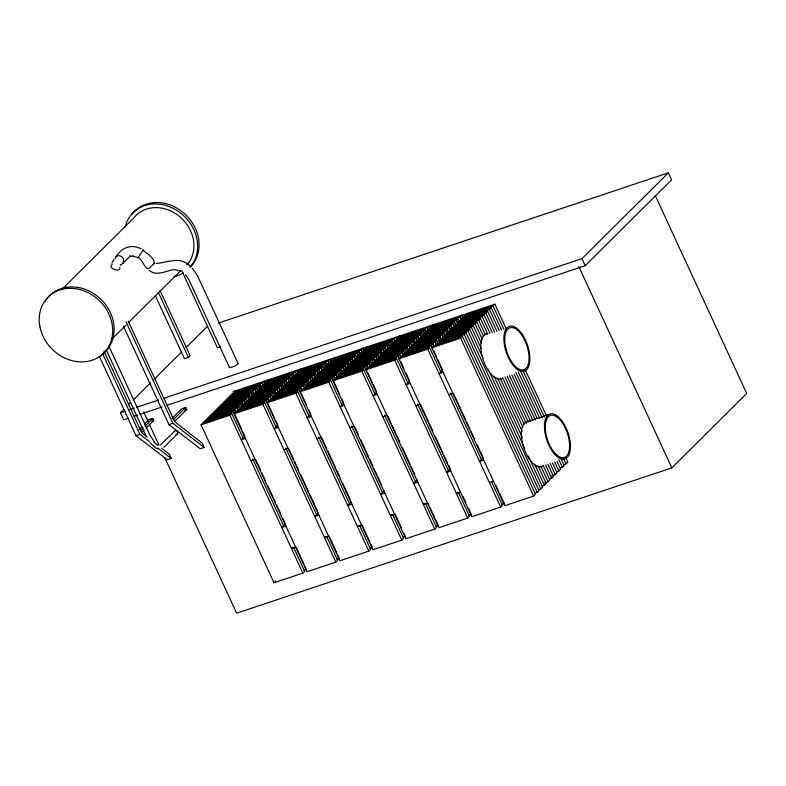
<?xml version="1.0" encoding="UTF-8"?>
<svg xmlns="http://www.w3.org/2000/svg" width="786" height="786" viewBox="0 0 786 786"><rect width="100%" height="100%" fill="white"/><g stroke="black" fill="none" stroke-linecap="round" stroke-linejoin="round"><path stroke-width="1.18" d="M142.885 250.223C145.754 252.63 160.177 261.394 151.256 266.002C145.98 274.569 143.17 259.203 138.022 257.562M143.288 249.781L137.953 257.739M111.907 263.153L113.999 259.262M153.005 264.342L154.714 262.632L154.252 263.025M62.104 289.179L133.433 218.311A35.517 30.457 45.2 0 1 179.306 216.337A35.517 30.457 45.2 0 1 188.375 263.104L186.636 264.833M116.141 256.649C121.997 247.246 131.38 243.984 141.136 248.769M122.567 263.605L130.397 255.912L129.533 256.491L133.325 256.148L132.706 256.069L137.314 257.444M111.828 339.159L125.75 325.335M128.354 322.741L180.544 270.885M128.315 418.24L123.667 419.793L120.425 412.778L123.883 409.339M128.197 405.045L130.79 402.471M133.384 399.897L150.657 382.733M154.115 379.304L181.763 351.833M186.076 347.55L206.816 326.947M155.333 295.693L184.464 358.721L188.414 357.404L190.143 355.685L160 290.437M139.299 429.195L141.883 426.621M144.477 424.047L148.8 419.753L152.749 418.437L153.722 420.539L145.95 428.262M140.655 430.453L143.249 427.869M144.978 426.159L152.749 418.437M147.355 437.036L141.627 432.555L144.221 429.981M172.262 418.181L181.763 408.74L185.722 407.423L186.695 409.526L174.6 421.542L202.257 443.216L204.203 447.421L200.253 448.747L168.921 424.578L123.549 326.406M173.627 419.439L185.722 407.423M174.492 431.288L160.55 444.955M177.538 433.784L163.94 447.293M293.817 547.842L304.673 571.334L302.865 573.122L274.019 582.76L201.059 424.853L235.26 390.878M201.059 424.853L229.905 415.224L231.713 413.436L243.061 437.999M204.665 421.276L233.511 411.648L235.309 409.86L236.291 411.992M208.261 417.7L237.107 408.072L238.905 406.283L239.897 408.415M211.856 414.124L240.703 404.495L242.51 402.707L243.493 404.839M216.484 412.778L215.462 410.547L244.308 400.919L246.106 399.131L247.089 401.263M219.058 406.971L247.904 397.343L249.702 395.555L250.695 397.687M223.686 405.625L222.654 403.395L251.51 393.766L253.308 391.978L254.291 394.11M226.26 399.819L255.106 390.19L256.904 388.402L257.887 390.534M230.888 398.473L229.856 396.242L258.702 386.614L260.5 384.826L261.492 386.958M233.452 392.666L262.308 383.037L264.106 381.249L265.58 384.452M326.78 536.828L337.636 560.33L335.838 562.118L306.992 571.746L234.031 413.849L268.223 379.874M234.031 413.849L262.878 404.21L264.676 402.422L276.024 426.985M237.627 410.272L266.474 400.634L268.272 398.846L269.264 400.988M241.233 406.696L270.079 397.058L271.877 395.27L273.351 398.473M244.829 403.12L273.675 393.481L275.473 391.693L276.466 393.835M249.457 401.764L248.425 399.543L277.271 389.905L279.069 388.117L280.062 390.259M252.031 395.967L280.877 386.329L282.675 384.541L283.658 386.683M256.658 394.611L255.627 392.391L284.473 382.753L286.271 380.964L287.263 383.106M259.223 388.815L288.069 379.176L289.877 377.388L290.859 379.53M263.85 387.459L262.829 385.238L291.675 375.6L293.473 373.812L294.455 375.954M266.425 381.662L295.271 372.024L297.069 370.235L298.552 373.438M359.752 525.824L370.609 549.316L368.801 551.104L339.955 560.742L266.994 402.835L301.195 368.86M266.994 402.835L295.841 393.206L297.648 391.418L308.996 415.981M270.6 399.259L299.446 389.63L301.244 387.842L302.227 389.974M274.196 395.682L303.042 386.054L304.84 384.266L306.324 387.469M277.792 392.106L306.638 382.477L308.446 380.689L309.429 382.821M282.42 390.76L281.398 388.53L310.244 378.901L312.042 377.113L313.025 379.245M284.994 384.953L313.84 375.325L315.638 373.537L316.63 375.669M289.621 383.607L288.59 381.377L317.446 371.749L319.244 369.96L320.226 372.092M292.195 377.801L321.042 368.172L322.84 366.384L323.832 368.516M296.823 376.455L295.791 374.224L324.638 364.596L326.436 362.808L327.428 364.94M299.397 370.648L328.243 361.02L330.041 359.231L331.515 362.434M392.715 514.81L403.572 538.312L401.774 540.1L372.928 549.728L299.967 391.831L334.158 357.856M299.967 391.831L328.813 382.192L330.611 380.404L341.959 404.967M303.563 388.255L332.409 378.616L334.207 376.828L335.2 378.97M307.169 384.678L336.015 375.04L337.813 373.252L339.297 376.455M310.765 381.102L339.611 371.464L341.409 369.675L342.401 371.817M315.392 379.746L314.361 377.526L343.207 367.887L345.015 366.099L345.997 368.241M317.966 373.949L346.813 364.311L348.611 362.523L349.593 364.665M322.594 372.593L321.562 370.373L350.409 360.735L352.207 358.947L353.199 361.088M325.158 366.797L354.005 357.158L355.812 355.37L356.795 357.512M329.786 365.441L328.764 363.22L357.61 353.582L359.408 351.794L360.391 353.936M332.36 359.644L361.206 350.006L363.004 348.218L364.488 351.421M425.688 503.806L436.544 527.298L434.737 529.086L405.89 538.715L332.93 380.817L367.131 346.842M332.93 380.817L361.776 371.189L363.584 369.4L374.932 393.963M336.536 377.241L365.382 367.612L367.18 365.824L368.162 367.956M340.132 373.664L368.978 364.036L370.776 362.248L372.259 365.451M343.728 370.088L372.584 360.46L374.382 358.671L375.364 360.803M348.355 368.742L347.333 366.512L376.18 356.883L377.978 355.095L379.461 358.298M350.929 362.935L379.776 353.307L381.574 351.519L382.566 353.651M355.557 361.589L354.535 359.359L383.381 349.731L385.179 347.943L386.162 350.075M358.131 355.783L386.977 346.154L388.775 344.366L389.768 346.498M362.759 354.437L361.727 352.207L390.573 342.578L392.381 340.79L393.364 342.922M365.333 348.63L394.179 339.002L395.977 337.214L397.461 340.417M458.651 492.793L469.507 516.284L467.709 518.072L438.863 527.711L365.903 369.813L400.094 335.838M365.903 369.813L394.749 360.175L396.547 358.387L407.895 382.949M369.499 366.237L398.345 356.598L400.153 354.81L401.135 356.952M373.104 362.66L401.951 353.022L403.749 351.234L405.232 354.437M376.7 359.084L405.547 349.446L407.345 347.658L408.337 349.799M381.328 357.728L380.296 355.508L409.142 345.869L410.95 344.081L412.424 347.284M383.902 351.932L412.748 342.293L414.546 340.505L415.529 342.647M388.53 350.576L387.498 348.355L416.344 338.717L418.142 336.929L419.135 339.071M391.094 344.779L419.95 335.141L421.748 333.352L422.73 335.494M394.7 341.203L423.546 331.564L425.344 329.776L426.336 331.918M398.296 337.626L427.142 327.988L428.94 326.2L430.423 329.403M491.623 481.789L502.48 505.28L500.682 507.068L471.826 516.697L398.866 358.799L433.066 324.824M376.73 392.175L373.134 395.751L377.251 394.375M398.866 358.799L427.722 349.171L429.52 347.383L440.867 371.945M402.471 355.223L431.317 345.594L433.115 343.806L434.108 345.938M406.067 351.647L434.913 342.018L436.711 340.23L438.195 343.433M409.673 348.07L438.519 338.442L440.317 336.654L441.3 338.786M414.291 346.714L413.269 344.494L442.115 334.865L443.913 333.077L445.397 336.28M416.865 340.918L445.711 331.289L447.519 329.501L448.501 331.633M421.493 339.572L420.471 337.341L449.317 327.713L451.115 325.925L452.097 328.057M424.067 333.765L452.913 324.137L454.711 322.348L455.703 324.48M427.663 330.189L456.509 320.56L458.317 318.772L459.299 320.904M431.268 326.612L460.115 316.984L461.913 315.196L463.396 318.399M431.838 347.795L433.636 346.007L462.482 336.369L535.443 494.266L533.645 496.054L504.799 505.693L431.838 347.795L460.684 338.157L462.482 336.369M447.263 335.71L446.232 333.49L448.04 331.702L476.886 322.064L483.567 336.516M409.703 381.161L406.097 384.737L410.223 383.362M466.088 332.792L437.242 342.431L435.434 344.219L464.28 334.581L466.088 332.792L539.049 490.69L537.241 492.478L534.942 493.254M469.684 329.216L440.838 338.854L439.04 340.643L467.886 331.004L469.684 329.216L483.046 358.131M473.28 325.64L444.434 335.278L442.636 337.066L471.482 327.428L473.28 325.64L481.504 343.433M446.232 333.49L475.088 323.852L476.886 322.064M480.482 318.487L451.636 328.126L449.838 329.914L478.684 320.275L480.482 318.487L487.674 334.06M484.078 314.911L455.232 324.549L453.434 326.337L482.28 316.699L484.078 314.911L492.301 332.704M487.684 311.335L458.837 320.973L457.03 322.761L485.886 313.123L487.684 311.335L496.929 331.348M491.279 307.758L462.433 317.397L460.635 319.185L489.481 309.546L491.279 307.758L501.556 330.002M494.875 304.182L466.029 313.82L464.231 315.608L493.077 305.97L494.875 304.182L506.184 328.646M285.387 523.928L281.791 527.504L285.917 526.129M442.665 370.157L439.069 373.733L443.186 372.358M318.359 512.924L314.764 516.5L318.88 515.125M163.439 398.414L581.984 258.643L668.365 172.812L671.608 179.837L585.226 265.668L166.681 405.429M292.716 547.37L291.518 548.559L295.644 547.184M351.322 501.91L347.726 505.486L351.853 504.111M274.019 582.76L275.817 580.972M325.689 536.357L324.49 537.555L328.607 536.18M384.295 490.906L380.699 494.482L384.816 493.107M358.652 525.353L357.453 526.541L361.58 525.166M417.268 479.892L413.662 483.469L417.788 482.093M391.625 514.339L390.426 515.537L394.543 514.152M424.587 503.335L423.389 504.524L427.515 503.148M457.56 492.321L456.361 493.51L460.478 492.134M538.538 489.678L540.847 488.902L542.645 487.114L528.261 455.978M542.134 486.102L544.443 485.326L546.241 483.537L538.027 465.754M544.58 482.909L548.038 481.749L549.846 479.961L543.165 465.509M549.335 478.949L551.644 478.173L553.442 476.385L547.793 464.153M551.782 475.756L555.24 474.597L557.038 472.808L552.42 462.807M556.537 471.796L558.846 471.02L560.644 469.232L557.048 461.451M560.133 468.22L562.442 467.444L564.24 465.656L561.155 458.985M563.729 464.644L566.038 463.868L567.836 462.08L565.782 457.639M164.706 457.491L236.655 613.188L671.833 467.857L746.7 393.472L655.229 195.518M218.439 323.066L668.365 172.812M220.385 346.724L217.378 347.726L181.615 270.325M120.425 412.778L125.072 411.225M129.729 409.673L134.377 408.121M136.705 407.335L158.792 399.966M134.131 416.295L137.619 415.136M139.947 414.36L162.034 406.981M233.196 391.566L463.976 314.508M231.654 394.454L260.5 384.826M264.627 383.45L293.473 373.812M297.589 372.436L326.436 362.808M330.562 361.432L359.408 351.794M363.525 350.418L392.381 340.79M396.498 339.414L425.344 329.776M429.461 328.401L458.317 318.772M151.747 421.198L153.722 420.539M184.72 410.194L186.695 409.526M228.058 398.03L256.904 388.402M261.021 387.026L289.877 377.388M293.993 376.013L322.84 366.384M326.966 365.009L355.812 355.37M359.929 353.995L388.775 344.366M392.902 342.991L421.748 333.352M425.865 331.977L454.711 322.348M224.462 401.607L253.308 391.978M257.425 390.603L286.271 380.964M290.398 379.589L319.244 369.96M323.36 368.585L352.207 358.947M356.333 357.571L385.179 347.943M389.296 346.567L418.142 336.929M422.269 335.553L451.115 325.925M220.856 405.183L249.702 395.555M253.829 394.179L282.675 384.541M286.792 383.165L315.638 373.537M319.764 372.161L348.611 362.523M352.727 361.147L381.574 351.519M385.7 350.143L414.546 340.505M418.663 339.13L447.519 329.501M99.252 356.166L135.949 435.591L139.908 434.275L149.399 441.594M168.921 424.578L172.871 423.261L204.203 447.421M217.26 408.759L246.106 399.131M250.223 397.755L279.069 388.117M283.196 386.741L312.042 377.113M316.159 375.737L345.015 366.099M349.131 364.724L377.978 355.095M382.104 353.72L410.95 344.081M415.067 342.706L443.913 333.077M213.664 412.336L242.51 402.707M246.627 401.332L275.473 391.693M279.6 390.318L308.446 380.689M312.563 379.314L341.409 369.675M345.535 368.3L374.382 358.671M378.498 357.296L407.345 347.658M411.471 346.282L440.317 336.654M210.059 415.912L238.905 406.283M243.031 404.908L271.877 395.27M275.994 393.894L304.84 384.266M308.967 382.89L337.813 373.252M341.93 371.876L370.776 362.248M374.902 360.872L403.749 351.234M407.865 349.858L436.711 340.23M206.463 419.488L235.309 409.86M239.425 408.484L268.272 398.846M272.398 397.47L301.244 387.842M305.361 386.466L334.207 376.828M338.334 375.453L367.18 365.824M371.297 364.449L400.153 354.81M404.269 353.435L433.115 343.806M202.857 423.065L231.713 413.436M235.829 412.06L264.676 402.422M268.802 401.047L297.648 391.418M301.765 390.043L330.611 380.404M334.738 379.029L363.584 369.4M367.701 368.025L396.547 358.387M400.673 357.011L429.52 347.383M161.661 448.246L169.295 454.22L171.24 458.435L167.28 459.751L135.949 435.591M245.379 438.411L241.263 439.787L244.859 436.21L242.884 431.936M278.342 427.397L274.226 428.773L277.822 425.197L275.857 420.923M311.315 416.393L307.198 417.769L310.794 414.193L308.819 409.919M344.288 405.38L340.161 406.755L343.757 403.179L341.792 398.905M250.989 460.842L255.106 459.466M283.952 449.828L288.079 448.452M316.925 438.824L321.042 437.438M349.888 427.81L354.014 426.434M382.861 416.796L386.977 415.421M415.823 405.792L419.95 404.417M448.796 394.778L452.913 393.403M525.647 422.279L548.726 414.576M450.751 471.089L446.635 472.465L450.231 468.888L448.688 465.548M483.724 460.075L479.598 461.451L483.203 457.874L480.118 451.213M489.324 482.506L493.451 481.13M304.162 570.322L306.471 569.545M337.125 559.308L339.434 558.541M370.098 548.294L372.407 547.528L370.923 544.325M403.061 537.29L405.37 536.524L403.896 533.311M436.034 526.276L438.342 525.51L435.375 519.104M468.996 515.272L471.305 514.496L468.348 508.09M501.969 504.258L504.278 503.492L499.837 493.883M156.208 263.448C167.172 262.76 180.24 255.696 189.927 266.002M156.286 448.266L157.731 448.786M180.534 271.18L175.357 269.608C166.76 269.912 157.298 277.104 149.242 270.355M155.913 448.089L149.969 442.793M157.947 448.187L171.24 458.435M154.027 442.272L157.848 445.259M192.226 268.105L197.433 275.601L238.02 363.437M185.447 274.736L188.964 279.845L229.433 367.445M154.42 441.997L149.851 434.855L108.773 345.948M581.984 258.643L585.226 265.668M578.82 266.572L671.833 467.857M525.195 369.793L546.771 416.492M493.077 305.97L503.875 329.324M522.877 370.471L544.462 417.17M563.474 458.317L566.038 463.868M520.568 371.139L542.144 417.847M489.481 309.546L499.248 330.68M518.249 371.817L539.835 418.525M558.846 459.663L562.442 467.444M515.94 372.495L537.005 418.083M485.886 313.123L494.62 332.026M514.142 374.283L535.207 419.871M554.729 462.129L558.846 471.02M511.824 374.961L532.888 420.549M482.28 316.699L489.992 333.382M509.515 375.639L530.579 421.227M550.102 463.485L555.24 474.597M507.196 376.307L528.271 421.905M478.684 320.275L485.365 334.728M504.887 376.985L526.463 423.693M545.474 464.831L551.644 478.173M502.568 377.663L524.154 424.371M475.088 323.852L482.28 339.424M500.26 378.341L522.867 427.27M540.847 466.186L548.038 481.749M497.43 377.899L522.091 431.278M471.482 327.428L481.248 348.552M494.089 376.356L522.346 437.517M534.686 464.202L544.443 485.326M488.185 369.253L524.665 448.197M467.886 331.004L540.847 488.902M460.115 316.984L461.097 319.116M464.28 334.581L537.241 492.478M456.509 320.56L457.992 323.763M460.684 338.157L533.645 496.054M452.913 324.137L453.905 326.269M449.317 327.713L450.791 330.916M445.711 331.289L446.703 333.421M442.115 334.865L443.098 336.998M438.519 338.442L439.993 341.645M434.913 342.018L435.906 344.15M427.142 327.988L428.134 330.13M431.317 345.594L432.801 348.797M433.784 350.929L436.741 357.335M437.733 359.477L442.174 369.086M453.424 393.432L461.127 410.096M462.148 412.316L465.744 420.097M466.766 422.318L469.851 428.989M470.873 431.209L474.469 438.981M477.043 444.542L479.096 448.983M495.887 485.335L498.845 491.741M423.546 331.564L425.03 334.767M450.594 392.99L481.396 459.663M427.722 349.171L500.682 507.068M419.95 335.141L421.915 339.414M416.344 338.717L417.828 341.92M412.748 342.293L413.731 344.435M409.142 345.869L410.626 349.072M405.547 349.446L406.539 351.588M401.951 353.022L402.933 355.164M394.179 339.002L395.161 341.134M398.345 356.598L399.828 359.801M400.821 361.943L403.778 368.349M406.244 373.684L409.201 380.09M420.451 404.436L428.154 421.109M429.185 423.33L432.772 431.101M435.346 436.662L443.039 453.325M444.07 455.556L447.666 463.327M462.925 496.349L465.882 502.755M390.573 342.578L392.057 345.781M417.621 404.004L448.433 470.676M394.749 360.175L467.709 518.072M386.977 346.154L388.461 349.357M383.381 349.731L384.855 352.934M379.776 353.307L380.768 355.439M376.18 356.883L377.663 360.086M372.584 360.46L373.566 362.592M368.978 364.036L369.97 366.168M361.206 350.006L362.69 353.209M365.382 367.612L366.865 370.815M367.848 372.947L372.289 382.556M373.271 384.698L376.239 391.104M387.488 415.45L391.074 423.222M392.106 425.452L395.181 432.113M396.213 434.334L399.809 442.115M402.373 447.666L410.076 464.339M411.098 466.56L414.694 474.341M427.977 503.079L428.969 505.221M429.952 507.353L434.393 516.962M357.61 353.582L358.593 355.724M384.659 415.018L415.46 481.68M361.776 371.189L434.737 529.086M354.005 357.158L355.488 360.361M350.409 360.735L351.892 363.938M346.813 364.311L347.795 366.453M343.207 367.887L344.69 371.09M339.611 371.464L340.593 373.605M336.015 375.04L336.998 377.182M328.243 361.02L329.717 364.223M332.409 378.616L339.316 393.57M354.515 426.454L358.111 434.236M360.676 439.787L368.379 456.46M369.41 458.68L372.996 466.462M374.028 468.682L377.103 475.343M378.135 477.574L381.731 485.345M395.014 514.093L401.43 527.976M324.638 364.596L325.63 366.728M351.686 426.022L382.497 492.694M328.813 382.192L401.774 540.1M321.042 368.172L322.525 371.375M317.446 371.749L318.92 374.951M313.84 375.325L315.815 379.599M310.244 378.901L311.728 382.104M306.638 382.477L307.631 384.609M303.042 386.054L304.035 388.186M295.271 372.024L296.754 375.227M299.446 389.63L306.353 404.574M321.553 437.468L326.681 448.58M327.713 450.8L335.416 467.464M336.437 469.694L340.033 477.466M342.598 483.026L350.301 499.69M362.041 525.097L369.941 542.193M291.675 375.6L292.657 377.742M318.723 437.036L349.524 503.698M295.841 393.206L368.801 551.104M288.069 379.176L289.553 382.379M284.473 382.753L285.957 385.955M280.877 386.329L282.351 389.532M277.271 389.905L278.755 393.108M273.675 393.481L274.658 395.623M270.079 397.058L271.553 400.261M262.308 383.037L263.782 386.24M266.474 400.634L274.864 418.791M288.58 448.472L293.718 459.584M294.74 461.804L298.336 469.586M300.9 475.147L308.603 491.81M309.635 494.03L317.328 510.703M329.079 536.111L336.968 553.197M337.96 555.338L338.943 557.471M258.702 386.614L259.694 388.746M285.75 448.04L316.562 514.712M262.878 404.21L335.838 562.118M255.106 390.19L256.59 393.393M251.51 393.766L252.493 395.898M247.904 397.343L249.388 400.546M244.308 400.919L245.782 404.122M240.703 404.495L241.695 406.627M237.107 408.072L238.59 411.275M233.511 411.648L241.901 429.804M256.128 460.596L260.746 470.598M261.777 472.818L265.363 480.6M267.938 486.151L275.64 502.824M276.662 505.044L280.258 512.816M282.822 518.377L284.876 522.818M296.106 547.125L304.005 564.21M304.988 566.342L305.97 568.475M252.787 459.053L283.589 525.716M229.905 415.224L302.865 573.122M158.271 292.156L188.414 357.404M128.216 321.169L174.6 421.542M125.976 321.779L172.871 423.261M143.642 411.893L148.269 421.905M149.291 424.126L159.057 445.259M106.208 349.819L146.304 436.584M103.929 350.949L141.627 432.555M102.701 353.749L139.908 434.275M237.205 363.299A4.736 0.953 -24.8 0 1 234.208 366.266A4.736 0.953 -24.8 0 1 229.767 366.767M115.051 258.506A4.736 4.136 46.6 0 1 121.958 256.904A4.736 4.136 46.6 0 1 121.663 264.214M120.307 264.823A4.726 3.625 39.6 0 0 121.299 264.568L121.339 264.548A4.736 3.842 41.9 0 1 120.278 264.853M119.806 267.515A4.736 2.515 19 0 1 114.275 269.421A4.736 2.515 19 0 1 112.172 264.548M174.276 431.681A1.975 1.69 45.2 0 1 176.457 430.836A1.975 1.69 45.2 0 1 177.833 433.096A1.975 1.69 45.2 0 1 175.897 434.334M502.519 378.312A23.678 11.21 71.5 0 1 483.095 359.713A23.678 11.21 71.5 0 1 487.91 333.706M543.057 466.039A23.678 11.21 71.5 0 1 523.623 447.44A23.678 11.21 71.5 0 1 528.447 421.424M45.018 301.559A39.457 33.837 45.2 0 1 100.274 298.729A39.457 33.837 45.2 0 1 101.591 354.722M183.246 272.968A39.457 33.837 45.2 0 1 173.814 276.711M125.141 226.958A39.457 33.837 45.2 0 1 176.644 210.275A39.457 33.837 45.2 0 1 190.035 267.309M131.822 214.401A39.457 33.837 45.2 0 1 184.258 213.448A39.457 33.837 45.2 0 1 190.723 266.69M525.805 342.686L523.368 337.626A22.096 10.464 71.5 0 0 504.848 337.037A22.096 10.464 71.5 0 0 520.597 369.725A22.096 10.464 71.5 0 0 525.805 342.686M566.342 430.404L563.906 425.344A22.096 10.464 71.5 0 0 545.386 424.764A22.096 10.464 71.5 0 0 561.135 457.442A22.096 10.464 71.5 0 0 566.342 430.404M526.561 342.549L523.977 337.096A23.678 11.21 71.5 0 0 504.013 335.946A23.678 11.21 71.5 0 0 520.696 371.179A23.678 11.21 71.5 0 0 526.561 342.549M567.099 430.266L564.515 424.813A23.678 11.21 71.5 0 0 544.541 423.674A23.678 11.21 71.5 0 0 561.233 458.896A23.678 11.21 71.5 0 0 567.099 430.266M39.919 326.662A39.457 33.837 45.2 0 0 100.156 356.156A39.457 33.837 45.2 0 0 87.806 292.51A39.457 33.837 45.2 0 0 39.919 326.662"/></g></svg>
